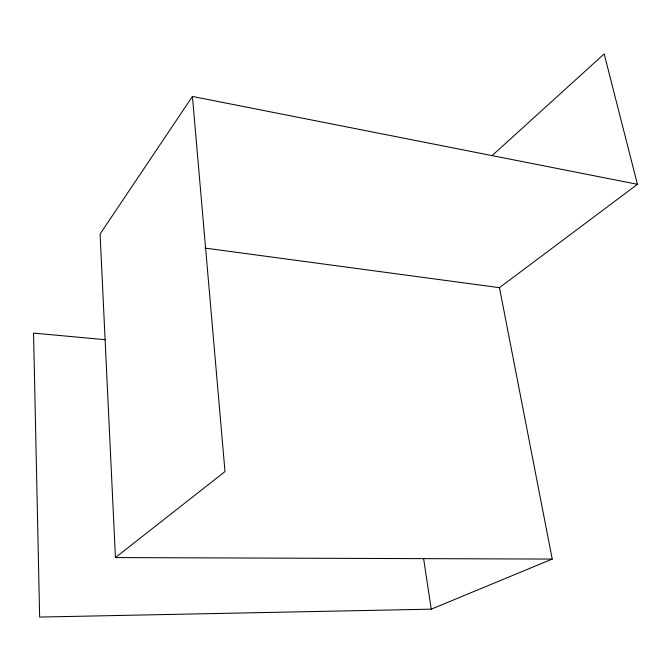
<?xml version="1.0" encoding="UTF-8"?>
<svg xmlns="http://www.w3.org/2000/svg" width="671" height="671" viewBox="0 0 671 671"><rect width="100%" height="100%" fill="white"/><g stroke="black" fill="none" stroke-linecap="round" stroke-linejoin="round"><path stroke-width="1.01" d="M637.45 184.315L192.426 96.448L100.088 233.994L115.437 557.576L552.225 559.077L499.459 287.666L637.45 184.315L604.168 53.932L492.002 155.706M115.437 557.576L224.995 471.579L192.426 96.448M105.54 339.719L33.55 333.11L39.648 617.068L431.252 609.167L552.225 559.077M204.856 248.069L499.459 287.666M423.594 558.515L431.252 609.167"/></g></svg>
